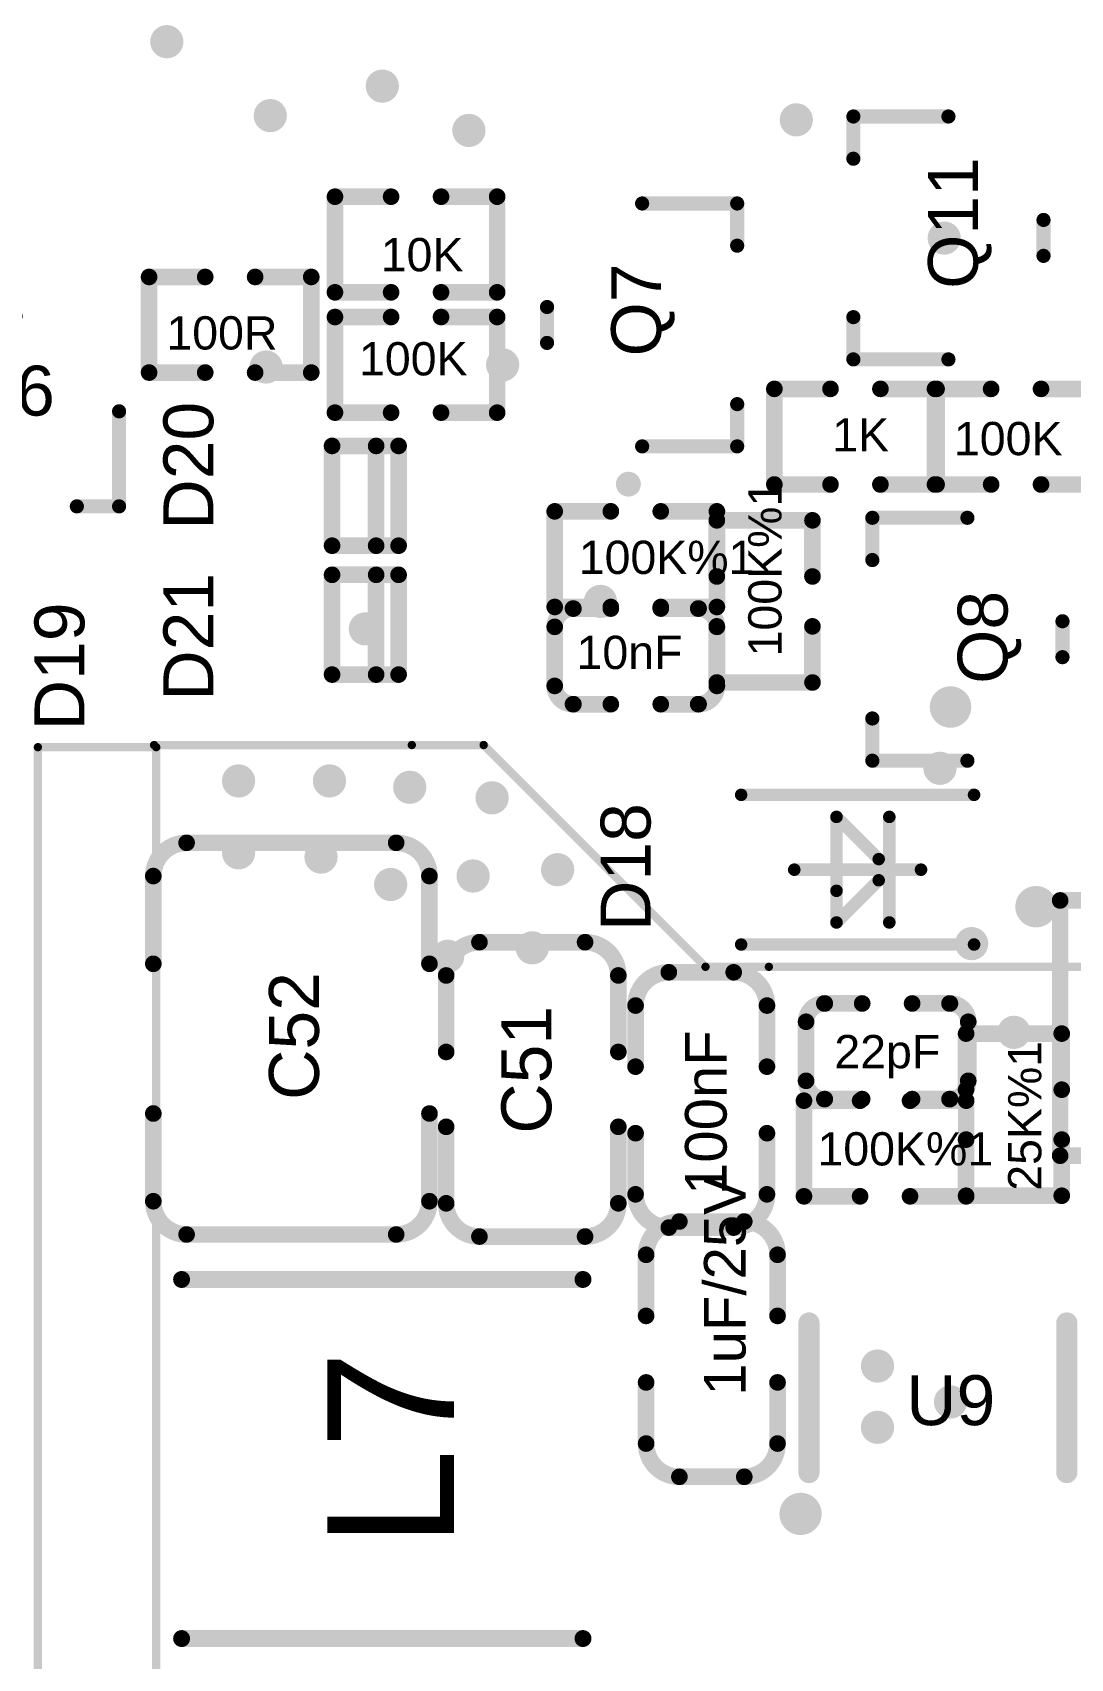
# Model space of a CAD drawing. Header units: millimetres. Extents: x 261 to 299, y 113 to 224.
# Drawn here: x 278.22 to 290.7, y 172.63 to 192.19 of the extents above; entities that cross this region are included whole.
import ezdxf

# ---------------------------------------------------------------- set-up
doc = ezdxf.new("R2010")
doc.units = ezdxf.units.MM
doc.layers.add('TopOverlay', color=2, linetype='Continuous')
doc.layers.add('ViaHoleLayer', color=16, linetype='Continuous')
doc.styles.add('Arial', font='arial.ttf', dxfattribs={"height": 0.2})

# ---------------------------------------------------------------- blocks, each defined once
blk = doc.blocks.new('LC_0603_C_56')
at = {"layer": 'TopOverlay', "const_width": 0.2}
for points in [[(-1.535, 0.39, -0.414213), (-1.135, 0.79)], [(1.135, 0.79, -0.414213), (1.535, 0.39)], [(-1.135, -0.79, -0.414213), (-1.535, -0.39)], [(1.535, -0.39, -0.414213), (1.135, -0.79)]]:
    blk.add_lwpolyline(points, format="xyb", dxfattribs=at)
for points in [[(-1.135, 0.79), (-0.4, 0.79)], [(0.4, 0.79), (1.135, 0.79)], [(-1.535, 0.39), (-1.535, -0.39)], [(1.535, 0.39), (1.535, -0.39)], [(-1.135, -0.79), (-0.4, -0.79)], [(0.4, -0.79), (1.135, -0.79)]]:
    blk.add_lwpolyline(points, dxfattribs=at)
at = {"layer": 'TopOverlay', "const_width": 0.1}
for points in [[(-1.185, 0.79, 1), (-1.085, 0.79, 1)], [(-1.185, 0.79, 1), (-1.085, 0.79, 1)], [(-0.45, 0.79, 1), (-0.35, 0.79, 1)], [(0.35, 0.79, 1), (0.45, 0.79, 1)], [(1.085, 0.79, 1), (1.185, 0.79, 1)], [(1.085, 0.79, 1), (1.185, 0.79, 1)], [(-1.585, 0.39, 1), (-1.485, 0.39, 1)], [(-1.585, 0.39, 1), (-1.485, 0.39, 1)], [(1.485, 0.39, 1), (1.585, 0.39, 1)], [(1.485, 0.39, 1), (1.585, 0.39, 1)], [(-1.585, -0.39, 1), (-1.485, -0.39, 1)], [(-1.585, -0.39, 1), (-1.485, -0.39, 1)], [(1.485, -0.39, 1), (1.585, -0.39, 1)], [(1.485, -0.39, 1), (1.585, -0.39, 1)], [(-1.185, -0.79, 1), (-1.085, -0.79, 1)], [(-1.185, -0.79, 1), (-1.085, -0.79, 1)], [(-0.45, -0.79, 1), (-0.35, -0.79, 1)], [(0.35, -0.79, 1), (0.45, -0.79, 1)], [(1.085, -0.79, 1), (1.185, -0.79, 1)], [(1.085, -0.79, 1), (1.185, -0.79, 1)]]:
    blk.add_lwpolyline(points, format="xyb", close=True, dxfattribs=at)
blk = doc.blocks.new('LC_0402_C_61')
at = {"layer": 'TopOverlay', "const_width": 0.2}
for points in [[(-0.975, 0.355, -0.414214), (-0.755, 0.575)], [(0.755, 0.575, -0.414214), (0.975, 0.355)], [(-0.755, -0.575, -0.414214), (-0.975, -0.355)], [(0.975, -0.355, -0.414214), (0.755, -0.575)]]:
    blk.add_lwpolyline(points, format="xyb", dxfattribs=at)
at = {"layer": 'TopOverlay', "const_width": 0.1}
for points in [[(-0.805, 0.575, 1), (-0.705, 0.575, 1)], [(-0.8, 0.575, 1), (-0.7, 0.575, 1)], [(-0.35, 0.575, 1), (-0.25, 0.575, 1)], [(0.25, 0.575, 1), (0.35, 0.575, 1)], [(0.7, 0.575, 1), (0.8, 0.575, 1)], [(0.705, 0.575, 1), (0.805, 0.575, 1)], [(-1.025, 0.355, 1), (-0.925, 0.355, 1)], [(-1.025, 0.355, 1), (-0.925, 0.355, 1)], [(0.925, 0.355, 1), (1.025, 0.355, 1)], [(0.925, 0.355, 1), (1.025, 0.355, 1)], [(-1.025, -0.355, 1), (-0.925, -0.355, 1)], [(-1.025, -0.355, 1), (-0.925, -0.355, 1)], [(0.925, -0.355, 1), (1.025, -0.355, 1)], [(0.925, -0.355, 1), (1.025, -0.355, 1)], [(-0.805, -0.575, 1), (-0.705, -0.575, 1)], [(-0.8, -0.575, 1), (-0.7, -0.575, 1)], [(-0.35, -0.575, 1), (-0.25, -0.575, 1)], [(0.25, -0.575, 1), (0.35, -0.575, 1)], [(0.7, -0.575, 1), (0.8, -0.575, 1)], [(0.705, -0.575, 1), (0.805, -0.575, 1)]]:
    blk.add_lwpolyline(points, format="xyb", close=True, dxfattribs=at)
at = {"layer": 'TopOverlay', "const_width": 0.2}
for points in [[(-0.75, 0.575), (-0.3, 0.575)], [(0.3, 0.575), (0.75, 0.575)], [(-0.975, -0.355), (-0.975, 0.355)], [(0.975, -0.355), (0.975, 0.355)], [(-0.75, -0.575), (-0.3, -0.575)], [(0.3, -0.575), (0.75, -0.575)]]:
    blk.add_lwpolyline(points, dxfattribs=at)
blk = doc.blocks.new('LC_0603_C_62')
at = {"layer": 'TopOverlay', "const_width": 0.2}
for points in [[(-1.535, 0.39, -0.414213), (-1.135, 0.79)], [(1.135, 0.79, -0.414213), (1.535, 0.39)], [(-1.135, -0.79, -0.414213), (-1.535, -0.39)], [(1.535, -0.39, -0.414213), (1.135, -0.79)]]:
    blk.add_lwpolyline(points, format="xyb", dxfattribs=at)
for points in [[(-1.135, 0.79), (-0.4, 0.79)], [(0.4, 0.79), (1.135, 0.79)], [(-1.535, 0.39), (-1.535, -0.39)], [(1.535, 0.39), (1.535, -0.39)], [(-1.135, -0.79), (-0.4, -0.79)], [(0.4, -0.79), (1.135, -0.79)]]:
    blk.add_lwpolyline(points, dxfattribs=at)
at = {"layer": 'TopOverlay', "const_width": 0.1}
for points in [[(-1.185, 0.79, 1), (-1.085, 0.79, 1)], [(-1.185, 0.79, 1), (-1.085, 0.79, 1)], [(-0.45, 0.79, 1), (-0.35, 0.79, 1)], [(0.35, 0.79, 1), (0.45, 0.79, 1)], [(1.085, 0.79, 1), (1.185, 0.79, 1)], [(1.085, 0.79, 1), (1.185, 0.79, 1)], [(-1.585, 0.39, 1), (-1.485, 0.39, 1)], [(-1.585, 0.39, 1), (-1.485, 0.39, 1)], [(1.485, 0.39, 1), (1.585, 0.39, 1)], [(1.485, 0.39, 1), (1.585, 0.39, 1)], [(-1.585, -0.39, 1), (-1.485, -0.39, 1)], [(-1.585, -0.39, 1), (-1.485, -0.39, 1)], [(1.485, -0.39, 1), (1.585, -0.39, 1)], [(1.485, -0.39, 1), (1.585, -0.39, 1)], [(-1.185, -0.79, 1), (-1.085, -0.79, 1)], [(-1.185, -0.79, 1), (-1.085, -0.79, 1)], [(-0.45, -0.79, 1), (-0.35, -0.79, 1)], [(0.35, -0.79, 1), (0.45, -0.79, 1)], [(1.085, -0.79, 1), (1.185, -0.79, 1)], [(1.085, -0.79, 1), (1.185, -0.79, 1)]]:
    blk.add_lwpolyline(points, format="xyb", close=True, dxfattribs=at)
blk = doc.blocks.new('LC_0805_C_63')
at = {"layer": 'TopOverlay', "const_width": 0.2}
for points in [[(-1.77, 0.635, -0.414214), (-1.37, 1.035)], [(1.37, 1.035, -0.414213), (1.77, 0.635)], [(-1.37, -1.035, -0.414213), (-1.77, -0.635)], [(1.77, -0.635, -0.414214), (1.37, -1.035)]]:
    blk.add_lwpolyline(points, format="xyb", dxfattribs=at)
for points in [[(-1.37, 1.035), (-0.45, 1.035)], [(0.45, 1.035), (1.37, 1.035)], [(-1.77, 0.635), (-1.77, -0.635)], [(1.77, 0.635), (1.77, -0.635)], [(-1.37, -1.035), (-0.45, -1.035)], [(0.45, -1.035), (1.37, -1.035)]]:
    blk.add_lwpolyline(points, dxfattribs=at)
at = {"layer": 'TopOverlay', "const_width": 0.1}
for points in [[(-1.42, 1.035, 1), (-1.32, 1.035, 1)], [(-1.42, 1.035, 1), (-1.32, 1.035, 1)], [(-0.5, 1.035, 1), (-0.4, 1.035, 1)], [(0.4, 1.035, 1), (0.5, 1.035, 1)], [(1.32, 1.035, 1), (1.42, 1.035, 1)], [(1.32, 1.035, 1), (1.42, 1.035, 1)], [(-1.82, 0.635, 1), (-1.72, 0.635, 1)], [(-1.82, 0.635, 1), (-1.72, 0.635, 1)], [(1.72, 0.635, 1), (1.82, 0.635, 1)], [(1.72, 0.635, 1), (1.82, 0.635, 1)], [(-1.82, -0.635, 1), (-1.72, -0.635, 1)], [(-1.82, -0.635, 1), (-1.72, -0.635, 1)], [(1.72, -0.635, 1), (1.82, -0.635, 1)], [(1.72, -0.635, 1), (1.82, -0.635, 1)], [(-1.42, -1.035, 1), (-1.32, -1.035, 1)], [(-1.42, -1.035, 1), (-1.32, -1.035, 1)], [(-0.5, -1.035, 1), (-0.4, -1.035, 1)], [(0.4, -1.035, 1), (0.5, -1.035, 1)], [(1.32, -1.035, 1), (1.42, -1.035, 1)], [(1.32, -1.035, 1), (1.42, -1.035, 1)]]:
    blk.add_lwpolyline(points, format="xyb", close=True, dxfattribs=at)
blk = doc.blocks.new('LC_1210_C_64')
at = {"layer": 'TopOverlay', "const_width": 0.2}
for points in [[(-2.355, 1.26, -0.414214), (-1.955, 1.66)], [(1.955, 1.66, -0.414214), (2.355, 1.26)], [(-1.955, -1.66, -0.414214), (-2.355, -1.26)], [(2.355, -1.26, -0.414214), (1.955, -1.66)]]:
    blk.add_lwpolyline(points, format="xyb", dxfattribs=at)
for points in [[(-1.955, 1.66), (-0.9, 1.66)], [(0.9, 1.66), (1.955, 1.66)], [(-2.355, 1.26), (-2.355, -1.26)], [(2.355, 1.26), (2.355, -1.26)], [(-1.955, -1.66), (-0.9, -1.66)], [(0.9, -1.66), (1.955, -1.66)]]:
    blk.add_lwpolyline(points, dxfattribs=at)
at = {"layer": 'TopOverlay', "const_width": 0.1}
for points in [[(-2.005, 1.66, 1), (-1.905, 1.66, 1)], [(-2.005, 1.66, 1), (-1.905, 1.66, 1)], [(-0.95, 1.66, 1), (-0.85, 1.66, 1)], [(0.85, 1.66, 1), (0.95, 1.66, 1)], [(1.905, 1.66, 1), (2.005, 1.66, 1)], [(1.905, 1.66, 1), (2.005, 1.66, 1)], [(-2.405, 1.26, 1), (-2.305, 1.26, 1)], [(-2.405, 1.26, 1), (-2.305, 1.26, 1)], [(2.305, 1.26, 1), (2.405, 1.26, 1)], [(2.305, 1.26, 1), (2.405, 1.26, 1)], [(-2.405, -1.26, 1), (-2.305, -1.26, 1)], [(-2.405, -1.26, 1), (-2.305, -1.26, 1)], [(2.305, -1.26, 1), (2.405, -1.26, 1)], [(2.305, -1.26, 1), (2.405, -1.26, 1)], [(-2.005, -1.66, 1), (-1.905, -1.66, 1)], [(-2.005, -1.66, 1), (-1.905, -1.66, 1)], [(-0.95, -1.66, 1), (-0.85, -1.66, 1)], [(0.85, -1.66, 1), (0.95, -1.66, 1)], [(1.905, -1.66, 1), (2.005, -1.66, 1)], [(1.905, -1.66, 1), (2.005, -1.66, 1)]]:
    blk.add_lwpolyline(points, format="xyb", close=True, dxfattribs=at)
blk = doc.blocks.new('LC_0402_C_68')
at = {"layer": 'TopOverlay', "const_width": 0.2}
for points in [[(-0.975, 0.355, -0.414214), (-0.755, 0.575)], [(0.755, 0.575, -0.414214), (0.975, 0.355)], [(-0.755, -0.575, -0.414214), (-0.975, -0.355)], [(0.975, -0.355, -0.414214), (0.755, -0.575)]]:
    blk.add_lwpolyline(points, format="xyb", dxfattribs=at)
at = {"layer": 'TopOverlay', "const_width": 0.1}
for points in [[(-0.805, 0.575, 1), (-0.705, 0.575, 1)], [(-0.8, 0.575, 1), (-0.7, 0.575, 1)], [(-0.35, 0.575, 1), (-0.25, 0.575, 1)], [(0.25, 0.575, 1), (0.35, 0.575, 1)], [(0.7, 0.575, 1), (0.8, 0.575, 1)], [(0.705, 0.575, 1), (0.805, 0.575, 1)], [(-1.025, 0.355, 1), (-0.925, 0.355, 1)], [(-1.025, 0.355, 1), (-0.925, 0.355, 1)], [(0.925, 0.355, 1), (1.025, 0.355, 1)], [(0.925, 0.355, 1), (1.025, 0.355, 1)], [(-1.025, -0.355, 1), (-0.925, -0.355, 1)], [(-1.025, -0.355, 1), (-0.925, -0.355, 1)], [(0.925, -0.355, 1), (1.025, -0.355, 1)], [(0.925, -0.355, 1), (1.025, -0.355, 1)], [(-0.805, -0.575, 1), (-0.705, -0.575, 1)], [(-0.8, -0.575, 1), (-0.7, -0.575, 1)], [(-0.35, -0.575, 1), (-0.25, -0.575, 1)], [(0.25, -0.575, 1), (0.35, -0.575, 1)], [(0.7, -0.575, 1), (0.8, -0.575, 1)], [(0.705, -0.575, 1), (0.805, -0.575, 1)]]:
    blk.add_lwpolyline(points, format="xyb", close=True, dxfattribs=at)
at = {"layer": 'TopOverlay', "const_width": 0.2}
for points in [[(-0.3, 0.575), (-0.75, 0.575)], [(0.75, 0.575), (0.3, 0.575)], [(-0.975, 0.355), (-0.975, -0.355)], [(0.975, 0.355), (0.975, -0.355)], [(-0.3, -0.575), (-0.75, -0.575)], [(0.75, -0.575), (0.3, -0.575)]]:
    blk.add_lwpolyline(points, dxfattribs=at)
blk = doc.blocks.new('SDO123_89')
at = {"layer": 'TopOverlay', "const_width": 0.15}
for points in [[(-1.4, 0.9), (1.4, 0.9)], [(-0.254, 0.635), (0.254, 0.127)], [(-0.254, -0.254), (-0.254, 0.635)], [(0.381, -0.635), (0.381, 0.635)], [(-0.762, 0), (0.762, 0)], [(-0.254, -0.635), (0.254, -0.127)], [(-0.254, -0.635), (-0.254, -0.254)], [(-1.4, -0.9), (1.4, -0.9)]]:
    blk.add_lwpolyline(points, dxfattribs=at)
at = {"layer": 'TopOverlay', "const_width": 0.075}
for points in [[(-1.438, 0.9, 1), (-1.363, 0.9, 1)], [(1.362, 0.9, 1), (1.438, 0.9, 1)], [(-0.292, 0.635, 1), (-0.216, 0.635, 1)], [(-0.292, 0.635, 1), (-0.216, 0.635, 1)], [(0.343, 0.635, 1), (0.419, 0.635, 1)], [(0.216, 0.127, 1), (0.291, 0.127, 1)], [(-0.8, 0, 1), (-0.724, 0, 1)], [(0.724, 0, 1), (0.8, 0, 1)], [(-0.292, -0.254, 1), (-0.216, -0.254, 1)], [(-0.292, -0.254, 1), (-0.216, -0.254, 1)], [(0.216, -0.127, 1), (0.291, -0.127, 1)], [(-0.292, -0.635, 1), (-0.216, -0.635, 1)], [(-0.292, -0.635, 1), (-0.216, -0.635, 1)], [(0.343, -0.635, 1), (0.419, -0.635, 1)], [(-1.438, -0.9, 1), (-1.363, -0.9, 1)], [(1.362, -0.9, 1), (1.438, -0.9, 1)]]:
    blk.add_lwpolyline(points, format="xyb", close=True, dxfattribs=at)
blk = doc.blocks.new('LC_SOD_323_91')
at = {"layer": 'TopOverlay', "const_width": 0.2}
for points in [[(0.4, 0.6), (-0.4, 0.6)], [(-0.4, -0.6), (-0.4, 0.6)], [(-0.13, 0.6), (-0.13, -0.6)], [(0.4, -0.6), (0.4, 0.6)], [(0.4, -0.6), (-0.4, -0.6)]]:
    blk.add_lwpolyline(points, dxfattribs=at)
at = {"layer": 'TopOverlay', "const_width": 0.1}
for points in [[(-0.45, 0.6, 1), (-0.35, 0.6, 1)], [(-0.45, 0.6, 1), (-0.35, 0.6, 1)], [(-0.18, 0.6, 1), (-0.08, 0.6, 1)], [(0.35, 0.6, 1), (0.45, 0.6, 1)], [(0.35, 0.6, 1), (0.45, 0.6, 1)], [(-0.45, -0.6, 1), (-0.35, -0.6, 1)], [(-0.45, -0.6, 1), (-0.35, -0.6, 1)], [(-0.18, -0.6, 1), (-0.08, -0.6, 1)], [(0.35, -0.6, 1), (0.45, -0.6, 1)], [(0.35, -0.6, 1), (0.45, -0.6, 1)]]:
    blk.add_lwpolyline(points, format="xyb", close=True, dxfattribs=at)
blk = doc.blocks.new('LC_SOD_323_92')
at = {"layer": 'TopOverlay', "const_width": 0.2}
for points in [[(0.4, 0.6), (-0.4, 0.6)], [(-0.4, -0.6), (-0.4, 0.6)], [(-0.13, 0.6), (-0.13, -0.6)], [(0.4, -0.6), (0.4, 0.6)], [(0.4, -0.6), (-0.4, -0.6)]]:
    blk.add_lwpolyline(points, dxfattribs=at)
at = {"layer": 'TopOverlay', "const_width": 0.1}
for points in [[(-0.45, 0.6, 1), (-0.35, 0.6, 1)], [(-0.45, 0.6, 1), (-0.35, 0.6, 1)], [(-0.18, 0.6, 1), (-0.08, 0.6, 1)], [(0.35, 0.6, 1), (0.45, 0.6, 1)], [(0.35, 0.6, 1), (0.45, 0.6, 1)], [(-0.45, -0.6, 1), (-0.35, -0.6, 1)], [(-0.45, -0.6, 1), (-0.35, -0.6, 1)], [(-0.18, -0.6, 1), (-0.08, -0.6, 1)], [(0.35, -0.6, 1), (0.45, -0.6, 1)], [(0.35, -0.6, 1), (0.45, -0.6, 1)]]:
    blk.add_lwpolyline(points, format="xyb", close=True, dxfattribs=at)
blk = doc.blocks.new('LC_0402_R_113')
at = {"layer": 'TopOverlay', "const_width": 0.2}
for points in [[(-0.975, -0.575), (-0.975, 0.575)], [(-0.975, 0.575), (-0.3, 0.575)], [(0.3, 0.575), (0.975, 0.575)], [(0.975, -0.575), (0.975, 0.575)], [(-0.975, -0.575), (-0.3, -0.575)], [(0.3, -0.575), (0.975, -0.575)]]:
    blk.add_lwpolyline(points, dxfattribs=at)
at = {"layer": 'TopOverlay', "const_width": 0.1}
for points in [[(-1.025, 0.575, 1), (-0.925, 0.575, 1)], [(-1.025, 0.575, 1), (-0.925, 0.575, 1)], [(-0.35, 0.575, 1), (-0.25, 0.575, 1)], [(0.25, 0.575, 1), (0.35, 0.575, 1)], [(0.925, 0.575, 1), (1.025, 0.575, 1)], [(0.925, 0.575, 1), (1.025, 0.575, 1)], [(-1.025, -0.575, 1), (-0.925, -0.575, 1)], [(-1.025, -0.575, 1), (-0.925, -0.575, 1)], [(-0.35, -0.575, 1), (-0.25, -0.575, 1)], [(0.25, -0.575, 1), (0.35, -0.575, 1)], [(0.925, -0.575, 1), (1.025, -0.575, 1)], [(0.925, -0.575, 1), (1.025, -0.575, 1)]]:
    blk.add_lwpolyline(points, format="xyb", close=True, dxfattribs=at)
blk = doc.blocks.new('SOT_23___GDS_121')
at = {"layer": 'TopOverlay', "const_width": 0.17}
for points in [[(-0.95, 1.143), (-1.458, 1.143)], [(-1.458, 1.143), (-1.458, 0)], [(1.463, 1.143), (0.955, 1.143)], [(1.463, 1.143), (1.463, 0)], [(0.218, -1.143), (-0.213, -1.143)]]:
    blk.add_lwpolyline(points, dxfattribs=at)
at = {"layer": 'TopOverlay', "const_width": 0.085}
for points in [[(-1.501, 1.143, 1), (-1.416, 1.143, 1)], [(-1.501, 1.143, 1), (-1.416, 1.143, 1)], [(-0.993, 1.143, 1), (-0.908, 1.143, 1)], [(0.912, 1.143, 1), (0.997, 1.143, 1)], [(1.42, 1.143, 1), (1.505, 1.143, 1)], [(1.42, 1.143, 1), (1.505, 1.143, 1)], [(-1.501, 0, 1), (-1.416, 0, 1)], [(1.42, 0, 1), (1.505, 0, 1)], [(-0.256, -1.143, 1), (-0.171, -1.143, 1)], [(0.176, -1.143, 1), (0.261, -1.143, 1)]]:
    blk.add_lwpolyline(points, format="xyb", close=True, dxfattribs=at)
blk = doc.blocks.new('SOT_23___BCE_122')
at = {"layer": 'TopOverlay', "const_width": 0.17}
for points in [[(-0.95, 1.143), (-1.458, 1.143)], [(-1.458, 0), (-1.458, 1.143)], [(1.463, 1.143), (0.955, 1.143)], [(1.463, 0), (1.463, 1.143)], [(0.218, -1.143), (-0.213, -1.143)]]:
    blk.add_lwpolyline(points, dxfattribs=at)
at = {"layer": 'TopOverlay', "const_width": 0.085}
for points in [[(-1.501, 1.143, 1), (-1.416, 1.143, 1)], [(-1.501, 1.143, 1), (-1.416, 1.143, 1)], [(-0.993, 1.143, 1), (-0.908, 1.143, 1)], [(0.912, 1.143, 1), (0.997, 1.143, 1)], [(1.42, 1.143, 1), (1.505, 1.143, 1)], [(1.42, 1.143, 1), (1.505, 1.143, 1)], [(-1.501, 0, 1), (-1.416, 0, 1)], [(1.42, 0, 1), (1.505, 0, 1)], [(-0.256, -1.143, 1), (-0.171, -1.143, 1)], [(0.176, -1.143, 1), (0.261, -1.143, 1)]]:
    blk.add_lwpolyline(points, format="xyb", close=True, dxfattribs=at)
blk = doc.blocks.new('SOT_23___GDS_123')
at = {"layer": 'TopOverlay', "const_width": 0.17}
for points in [[(-1.458, 1.143), (-0.95, 1.143)], [(-1.458, 1.143), (-1.458, 0)], [(0.955, 1.143), (1.463, 1.143)], [(1.463, 1.143), (1.463, 0)], [(-0.213, -1.143), (0.218, -1.143)]]:
    blk.add_lwpolyline(points, dxfattribs=at)
at = {"layer": 'TopOverlay', "const_width": 0.085}
for points in [[(-1.501, 1.143, 1), (-1.416, 1.143, 1)], [(-1.501, 1.143, 1), (-1.416, 1.143, 1)], [(-0.993, 1.143, 1), (-0.908, 1.143, 1)], [(0.912, 1.143, 1), (0.997, 1.143, 1)], [(1.42, 1.143, 1), (1.505, 1.143, 1)], [(1.42, 1.143, 1), (1.505, 1.143, 1)], [(-1.501, 0, 1), (-1.416, 0, 1)], [(1.42, 0, 1), (1.505, 0, 1)], [(-0.256, -1.143, 1), (-0.171, -1.143, 1)], [(0.176, -1.143, 1), (0.261, -1.143, 1)]]:
    blk.add_lwpolyline(points, format="xyb", close=True, dxfattribs=at)
blk = doc.blocks.new('SOT_23___GDS_126')
at = {"layer": 'TopOverlay', "const_width": 0.17}
for points in [[(-1.458, 1.143), (-0.95, 1.143)], [(-1.458, 1.143), (-1.458, 0)], [(0.955, 1.143), (1.463, 1.143)], [(1.463, 1.143), (1.463, 0)], [(-0.213, -1.143), (0.218, -1.143)]]:
    blk.add_lwpolyline(points, dxfattribs=at)
at = {"layer": 'TopOverlay', "const_width": 0.085}
for points in [[(-1.501, 1.143, 1), (-1.416, 1.143, 1)], [(-1.501, 1.143, 1), (-1.416, 1.143, 1)], [(-0.993, 1.143, 1), (-0.908, 1.143, 1)], [(0.912, 1.143, 1), (0.997, 1.143, 1)], [(1.42, 1.143, 1), (1.505, 1.143, 1)], [(1.42, 1.143, 1), (1.505, 1.143, 1)], [(-1.501, 0, 1), (-1.416, 0, 1)], [(1.42, 0, 1), (1.505, 0, 1)], [(-0.256, -1.143, 1), (-0.171, -1.143, 1)], [(0.176, -1.143, 1), (0.261, -1.143, 1)]]:
    blk.add_lwpolyline(points, format="xyb", close=True, dxfattribs=at)
blk = doc.blocks.new('LC_0402_R_132')
at = {"layer": 'TopOverlay', "const_width": 0.2}
for points in [[(-0.975, 0.575), (-0.975, -0.575)], [(-0.975, 0.575), (-0.3, 0.575)], [(0.3, 0.575), (0.975, 0.575)], [(0.975, 0.575), (0.975, -0.575)], [(-0.975, -0.575), (-0.3, -0.575)], [(0.3, -0.575), (0.975, -0.575)]]:
    blk.add_lwpolyline(points, dxfattribs=at)
at = {"layer": 'TopOverlay', "const_width": 0.1}
for points in [[(-1.025, 0.575, 1), (-0.925, 0.575, 1)], [(-1.025, 0.575, 1), (-0.925, 0.575, 1)], [(-0.35, 0.575, 1), (-0.25, 0.575, 1)], [(0.25, 0.575, 1), (0.35, 0.575, 1)], [(0.925, 0.575, 1), (1.025, 0.575, 1)], [(0.925, 0.575, 1), (1.025, 0.575, 1)], [(-1.025, -0.575, 1), (-0.925, -0.575, 1)], [(-1.025, -0.575, 1), (-0.925, -0.575, 1)], [(-0.35, -0.575, 1), (-0.25, -0.575, 1)], [(0.25, -0.575, 1), (0.35, -0.575, 1)], [(0.925, -0.575, 1), (1.025, -0.575, 1)], [(0.925, -0.575, 1), (1.025, -0.575, 1)]]:
    blk.add_lwpolyline(points, format="xyb", close=True, dxfattribs=at)
blk = doc.blocks.new('LC_0402_R_133')
at = {"layer": 'TopOverlay', "const_width": 0.2}
for points in [[(-0.975, 0.575), (-0.975, -0.575)], [(-0.975, 0.575), (-0.3, 0.575)], [(0.3, 0.575), (0.975, 0.575)], [(0.975, 0.575), (0.975, -0.575)], [(-0.975, -0.575), (-0.3, -0.575)], [(0.3, -0.575), (0.975, -0.575)]]:
    blk.add_lwpolyline(points, dxfattribs=at)
at = {"layer": 'TopOverlay', "const_width": 0.1}
for points in [[(-1.025, 0.575, 1), (-0.925, 0.575, 1)], [(-1.025, 0.575, 1), (-0.925, 0.575, 1)], [(-0.35, 0.575, 1), (-0.25, 0.575, 1)], [(0.25, 0.575, 1), (0.35, 0.575, 1)], [(0.925, 0.575, 1), (1.025, 0.575, 1)], [(0.925, 0.575, 1), (1.025, 0.575, 1)], [(-1.025, -0.575, 1), (-0.925, -0.575, 1)], [(-1.025, -0.575, 1), (-0.925, -0.575, 1)], [(-0.35, -0.575, 1), (-0.25, -0.575, 1)], [(0.25, -0.575, 1), (0.35, -0.575, 1)], [(0.925, -0.575, 1), (1.025, -0.575, 1)], [(0.925, -0.575, 1), (1.025, -0.575, 1)]]:
    blk.add_lwpolyline(points, format="xyb", close=True, dxfattribs=at)
blk = doc.blocks.new('LC_0402_R_134')
at = {"layer": 'TopOverlay', "const_width": 0.2}
for points in [[(-0.975, 0.575), (-0.975, -0.575)], [(-0.3, 0.575), (-0.975, 0.575)], [(0.975, 0.575), (0.3, 0.575)], [(0.975, 0.575), (0.975, -0.575)], [(-0.3, -0.575), (-0.975, -0.575)], [(0.975, -0.575), (0.3, -0.575)]]:
    blk.add_lwpolyline(points, dxfattribs=at)
at = {"layer": 'TopOverlay', "const_width": 0.1}
for points in [[(-1.025, 0.575, 1), (-0.925, 0.575, 1)], [(-1.025, 0.575, 1), (-0.925, 0.575, 1)], [(-0.35, 0.575, 1), (-0.25, 0.575, 1)], [(0.25, 0.575, 1), (0.35, 0.575, 1)], [(0.925, 0.575, 1), (1.025, 0.575, 1)], [(0.925, 0.575, 1), (1.025, 0.575, 1)], [(-1.025, -0.575, 1), (-0.925, -0.575, 1)], [(-1.025, -0.575, 1), (-0.925, -0.575, 1)], [(-0.35, -0.575, 1), (-0.25, -0.575, 1)], [(0.25, -0.575, 1), (0.35, -0.575, 1)], [(0.925, -0.575, 1), (1.025, -0.575, 1)], [(0.925, -0.575, 1), (1.025, -0.575, 1)]]:
    blk.add_lwpolyline(points, format="xyb", close=True, dxfattribs=at)
blk = doc.blocks.new('LC_0402_R_135')
at = {"layer": 'TopOverlay', "const_width": 0.2}
for points in [[(-0.975, -0.575), (-0.975, 0.575)], [(-0.975, 0.575), (-0.3, 0.575)], [(0.3, 0.575), (0.975, 0.575)], [(0.975, -0.575), (0.975, 0.575)], [(-0.975, -0.575), (-0.3, -0.575)], [(0.3, -0.575), (0.975, -0.575)]]:
    blk.add_lwpolyline(points, dxfattribs=at)
at = {"layer": 'TopOverlay', "const_width": 0.1}
for points in [[(-1.025, 0.575, 1), (-0.925, 0.575, 1)], [(-1.025, 0.575, 1), (-0.925, 0.575, 1)], [(-0.35, 0.575, 1), (-0.25, 0.575, 1)], [(0.25, 0.575, 1), (0.35, 0.575, 1)], [(0.925, 0.575, 1), (1.025, 0.575, 1)], [(0.925, 0.575, 1), (1.025, 0.575, 1)], [(-1.025, -0.575, 1), (-0.925, -0.575, 1)], [(-1.025, -0.575, 1), (-0.925, -0.575, 1)], [(-0.35, -0.575, 1), (-0.25, -0.575, 1)], [(0.25, -0.575, 1), (0.35, -0.575, 1)], [(0.925, -0.575, 1), (1.025, -0.575, 1)], [(0.925, -0.575, 1), (1.025, -0.575, 1)]]:
    blk.add_lwpolyline(points, format="xyb", close=True, dxfattribs=at)
blk = doc.blocks.new('LC_0402_R_136')
at = {"layer": 'TopOverlay', "const_width": 0.2}
for points in [[(-0.975, -0.575), (-0.975, 0.575)], [(-0.975, 0.575), (-0.3, 0.575)], [(0.3, 0.575), (0.975, 0.575)], [(0.975, -0.575), (0.975, 0.575)], [(-0.975, -0.575), (-0.3, -0.575)], [(0.3, -0.575), (0.975, -0.575)]]:
    blk.add_lwpolyline(points, dxfattribs=at)
at = {"layer": 'TopOverlay', "const_width": 0.1}
for points in [[(-1.025, 0.575, 1), (-0.925, 0.575, 1)], [(-1.025, 0.575, 1), (-0.925, 0.575, 1)], [(-0.35, 0.575, 1), (-0.25, 0.575, 1)], [(0.25, 0.575, 1), (0.35, 0.575, 1)], [(0.925, 0.575, 1), (1.025, 0.575, 1)], [(0.925, 0.575, 1), (1.025, 0.575, 1)], [(-1.025, -0.575, 1), (-0.925, -0.575, 1)], [(-1.025, -0.575, 1), (-0.925, -0.575, 1)], [(-0.35, -0.575, 1), (-0.25, -0.575, 1)], [(0.25, -0.575, 1), (0.35, -0.575, 1)], [(0.925, -0.575, 1), (1.025, -0.575, 1)], [(0.925, -0.575, 1), (1.025, -0.575, 1)]]:
    blk.add_lwpolyline(points, format="xyb", close=True, dxfattribs=at)
blk = doc.blocks.new('LC_0402_R_137')
at = {"layer": 'TopOverlay', "const_width": 0.2}
for points in [[(-0.975, -0.575), (-0.975, 0.575)], [(-0.975, 0.575), (-0.3, 0.575)], [(0.3, 0.575), (0.975, 0.575)], [(0.975, -0.575), (0.975, 0.575)], [(-0.975, -0.575), (-0.3, -0.575)], [(0.3, -0.575), (0.975, -0.575)]]:
    blk.add_lwpolyline(points, dxfattribs=at)
at = {"layer": 'TopOverlay', "const_width": 0.1}
for points in [[(-1.025, 0.575, 1), (-0.925, 0.575, 1)], [(-1.025, 0.575, 1), (-0.925, 0.575, 1)], [(-0.35, 0.575, 1), (-0.25, 0.575, 1)], [(0.25, 0.575, 1), (0.35, 0.575, 1)], [(0.925, 0.575, 1), (1.025, 0.575, 1)], [(0.925, 0.575, 1), (1.025, 0.575, 1)], [(-1.025, -0.575, 1), (-0.925, -0.575, 1)], [(-1.025, -0.575, 1), (-0.925, -0.575, 1)], [(-0.35, -0.575, 1), (-0.25, -0.575, 1)], [(0.25, -0.575, 1), (0.35, -0.575, 1)], [(0.925, -0.575, 1), (1.025, -0.575, 1)], [(0.925, -0.575, 1), (1.025, -0.575, 1)]]:
    blk.add_lwpolyline(points, format="xyb", close=True, dxfattribs=at)
blk = doc.blocks.new('LC_0402_R_138')
at = {"layer": 'TopOverlay', "const_width": 0.2}
for points in [[(-0.975, -0.575), (-0.975, 0.575)], [(-0.975, 0.575), (-0.3, 0.575)], [(0.3, 0.575), (0.975, 0.575)], [(0.975, -0.575), (0.975, 0.575)], [(-0.975, -0.575), (-0.3, -0.575)], [(0.3, -0.575), (0.975, -0.575)]]:
    blk.add_lwpolyline(points, dxfattribs=at)
at = {"layer": 'TopOverlay', "const_width": 0.1}
for points in [[(-1.025, 0.575, 1), (-0.925, 0.575, 1)], [(-1.025, 0.575, 1), (-0.925, 0.575, 1)], [(-0.35, 0.575, 1), (-0.25, 0.575, 1)], [(0.25, 0.575, 1), (0.35, 0.575, 1)], [(0.925, 0.575, 1), (1.025, 0.575, 1)], [(0.925, 0.575, 1), (1.025, 0.575, 1)], [(-1.025, -0.575, 1), (-0.925, -0.575, 1)], [(-1.025, -0.575, 1), (-0.925, -0.575, 1)], [(-0.35, -0.575, 1), (-0.25, -0.575, 1)], [(0.25, -0.575, 1), (0.35, -0.575, 1)], [(0.925, -0.575, 1), (1.025, -0.575, 1)], [(0.925, -0.575, 1), (1.025, -0.575, 1)]]:
    blk.add_lwpolyline(points, format="xyb", close=True, dxfattribs=at)
blk = doc.blocks.new('SOT_23_6_L2_9_W1_6_P0_95_LS2_8_BR_189')
at = {"layer": 'TopOverlay', "const_width": 0.254}
for points in [[(0.9, 1.55), (-0.9, 1.55)], [(0.9, -1.55), (-0.9, -1.55)]]:
    blk.add_lwpolyline(points, dxfattribs=at)
at = {"layer": 'TopOverlay'}
for points, const_width in [([(-0.963, 1.55, 1), (-0.836, 1.55, 1)], 0.127), ([(0.837, 1.55, 1), (0.964, 1.55, 1)], 0.127), ([(-0.963, -1.55, 1), (-0.836, -1.55, 1)], 0.127), ([(0.837, -1.55, 1), (0.964, -1.55, 1)], 0.127), ([(1.524, -1.651, 1), (1.27, -1.651, 1)], 0.254), ([(1.206, -1.651, 1), (1.333, -1.651, 1)], 0.127), ([(1.46, -1.651, 1), (1.587, -1.651, 1)], 0.127)]:
    blk.add_lwpolyline(points, format="xyb", close=True, dxfattribs=dict(at, const_width=const_width))
blk = doc.blocks.new('IND_SMD_L3_0_W3_0_SWPA3010S_196')
at = {"layer": 'TopOverlay', "const_width": 0.2032}
for points in [[(-2.54, 2.159), (2.286, 2.159)], [(-2.54, -2.159), (2.286, -2.159)]]:
    blk.add_lwpolyline(points, dxfattribs=at)
at = {"layer": 'TopOverlay', "const_width": 0.1016}
for points in [[(-2.5908, 2.159, 1), (-2.4892, 2.159, 1)], [(2.2352, 2.159, 1), (2.3368, 2.159, 1)], [(-2.5908, -2.159, 1), (-2.4892, -2.159, 1)], [(2.2352, -2.159, 1), (2.3368, -2.159, 1)]]:
    blk.add_lwpolyline(points, format="xyb", close=True, dxfattribs=at)
blk = doc.blocks.new('LC_0402_R_211')
at = {"layer": 'TopOverlay', "const_width": 0.2}
for points in [[(-0.975, -0.575), (-0.975, 0.575)], [(-0.975, 0.575), (-0.3, 0.575)], [(0.3, 0.575), (0.975, 0.575)], [(0.975, -0.575), (0.975, 0.575)], [(-0.975, -0.575), (-0.3, -0.575)], [(0.3, -0.575), (0.975, -0.575)]]:
    blk.add_lwpolyline(points, dxfattribs=at)
at = {"layer": 'TopOverlay', "const_width": 0.1}
for points in [[(-1.025, 0.575, 1), (-0.925, 0.575, 1)], [(-1.025, 0.575, 1), (-0.925, 0.575, 1)], [(-0.35, 0.575, 1), (-0.25, 0.575, 1)], [(0.25, 0.575, 1), (0.35, 0.575, 1)], [(0.925, 0.575, 1), (1.025, 0.575, 1)], [(0.925, 0.575, 1), (1.025, 0.575, 1)], [(-1.025, -0.575, 1), (-0.925, -0.575, 1)], [(-1.025, -0.575, 1), (-0.925, -0.575, 1)], [(-0.35, -0.575, 1), (-0.25, -0.575, 1)], [(0.25, -0.575, 1), (0.35, -0.575, 1)], [(0.925, -0.575, 1), (1.025, -0.575, 1)], [(0.925, -0.575, 1), (1.025, -0.575, 1)]]:
    blk.add_lwpolyline(points, format="xyb", close=True, dxfattribs=at)
blk = doc.blocks.new('LC_0603_L_217')
at = {"layer": 'TopOverlay', "const_width": 0.2}
for points in [[(-1.535, 0.79), (-1.535, -0.79)], [(-1.535, 0.79), (1.535, 0.79)], [(1.535, 0.79), (1.535, -0.79)], [(-1.535, -0.79), (1.535, -0.79)]]:
    blk.add_lwpolyline(points, dxfattribs=at)
at = {"layer": 'TopOverlay', "const_width": 0.1}
for points in [[(-1.585, 0.79, 1), (-1.485, 0.79, 1)], [(-1.585, 0.79, 1), (-1.485, 0.79, 1)], [(1.485, 0.79, 1), (1.585, 0.79, 1)], [(1.485, 0.79, 1), (1.585, 0.79, 1)], [(-1.585, -0.79, 1), (-1.485, -0.79, 1)], [(-1.585, -0.79, 1), (-1.485, -0.79, 1)], [(1.485, -0.79, 1), (1.585, -0.79, 1)], [(1.485, -0.79, 1), (1.585, -0.79, 1)]]:
    blk.add_lwpolyline(points, format="xyb", close=True, dxfattribs=at)

msp = doc.modelspace()

# ---------------------------------------------------------------- hatches: boundary and pattern name
at = {"layer": 'ViaHoleLayer'}
h = msp.add_hatch(color=16, dxfattribs=at)
edge = h.paths.add_edge_path()
edge.add_arc((279.832, 192.075), 0.2, 0, 360)
h = msp.add_hatch(color=16, dxfattribs=at)
edge = h.paths.add_edge_path()
edge.add_arc((282.423, 191.541), 0.2, 0, 360)
h = msp.add_hatch(color=16, dxfattribs=at)
edge = h.paths.add_edge_path()
edge.add_arc((281.076, 191.186), 0.2, 0, 360)
h = msp.add_hatch(color=16, dxfattribs=at)
edge = h.paths.add_edge_path()
edge.add_arc((287.401, 191.135), 0.2, 0, 360)
h = msp.add_hatch(color=16, dxfattribs=at)
edge = h.paths.add_edge_path()
edge.add_arc((283.464, 191.008), 0.2, 0, 360)
h = msp.add_hatch(color=16, dxfattribs=at)
edge = h.paths.add_edge_path()
edge.add_arc((289.179, 189.713), 0.2, 0, 360)
h = msp.add_hatch(color=16, dxfattribs=at)
edge = h.paths.add_edge_path()
edge.add_arc((281.026, 188.163), 0.2, 0, 360)
h = msp.add_hatch(color=16, dxfattribs=at)
edge = h.paths.add_edge_path()
edge.add_arc((283.87, 188.189), 0.2, 0, 360)
h = msp.add_hatch(color=16, dxfattribs=at)
edge = h.paths.add_edge_path()
edge.add_arc((285.382, 186.754), 0.15, 0, 360)
h = msp.add_hatch(color=16, dxfattribs=at)
edge = h.paths.add_edge_path()
edge.add_arc((285.046, 185.344), 0.2, 0, 360)
h = msp.add_hatch(color=16, dxfattribs=at)
edge = h.paths.add_edge_path()
edge.add_arc((282.219, 185.014), 0.2, 0, 360)
h = msp.add_hatch(color=16, dxfattribs=at)
edge = h.paths.add_edge_path()
edge.add_arc((289.255, 184.074), 0.25, 0, 360)
h = msp.add_hatch(color=16, dxfattribs=at)
edge = h.paths.add_edge_path()
edge.add_arc((289.128, 183.337), 0.2, 0, 360)
h = msp.add_hatch(color=16, dxfattribs=at)
edge = h.paths.add_edge_path()
edge.add_arc((280.695, 183.185), 0.2, 0, 360)
h = msp.add_hatch(color=16, dxfattribs=at)
edge = h.paths.add_edge_path()
edge.add_arc((281.788, 183.185), 0.2, 0, 360)
h = msp.add_hatch(color=16, dxfattribs=at)
edge = h.paths.add_edge_path()
edge.add_arc((282.753, 183.109), 0.2, 0, 360)
h = msp.add_hatch(color=16, dxfattribs=at)
edge = h.paths.add_edge_path()
edge.add_arc((283.743, 182.982), 0.2, 0, 360)
h = msp.add_hatch(color=16, dxfattribs=at)
edge = h.paths.add_edge_path()
edge.add_arc((280.695, 182.321), 0.2, 0, 360)
h = msp.add_hatch(color=16, dxfattribs=at)
edge = h.paths.add_edge_path()
edge.add_arc((281.686, 182.27), 0.2, 0, 360)
h = msp.add_hatch(color=16, dxfattribs=at)
edge = h.paths.add_edge_path()
edge.add_arc((283.515, 182.042), 0.2, 0, 360)
h = msp.add_hatch(color=16, dxfattribs=at)
edge = h.paths.add_edge_path()
edge.add_arc((284.531, 182.118), 0.2, 0, 360)
h = msp.add_hatch(color=16, dxfattribs=at)
edge = h.paths.add_edge_path()
edge.add_arc((282.524, 181.94), 0.2, 0, 360)
h = msp.add_hatch(color=16, dxfattribs=at)
edge = h.paths.add_edge_path()
edge.add_arc((290.283, 181.673), 0.25, 0, 360)
h = msp.add_hatch(color=16, dxfattribs=at)
edge = h.paths.add_edge_path()
edge.add_arc((283.21, 181.077), 0.2, 0, 360)
h = msp.add_hatch(color=16, dxfattribs=at)
edge = h.paths.add_edge_path()
edge.add_arc((284.226, 181.178), 0.2, 0, 360)
h = msp.add_hatch(color=16, dxfattribs=at)
edge = h.paths.add_edge_path()
edge.add_arc((289.509, 181.229), 0.2, 0, 360)
h = msp.add_hatch(color=16, dxfattribs=at)
edge = h.paths.add_edge_path()
edge.add_arc((290.017, 180.162), 0.2, 0, 360)
h = msp.add_hatch(color=16, dxfattribs=at)
edge = h.paths.add_edge_path()
edge.add_arc((288.377, 176.149), 0.2, 0, 360)
h = msp.add_hatch(color=16, dxfattribs=at)
edge = h.paths.add_edge_path()
edge.add_arc((289.255, 175.717), 0.2, 0, 360)
h = msp.add_hatch(color=16, dxfattribs=at)
edge = h.paths.add_edge_path()
edge.add_arc((288.377, 175.412), 0.2, 0, 360)

# ---------------------------------------------------------------- linework, layer by layer
at = {"layer": 'TopOverlay', "const_width": 0.1}
for points in [[(278.282, 183.591), (279.705, 183.591)], [(278.282, 170.967), (278.282, 183.591)], [(279.679, 183.617), (282.778, 183.617)], [(279.705, 172.314), (279.705, 183.591)], [(282.778, 183.617), (283.642, 183.617)], [(283.642, 183.617), (286.309, 180.95)], [(286.309, 180.95), (287.071, 180.95)], [(287.071, 180.95), (291.998, 180.95)]]:
    msp.add_lwpolyline(points, dxfattribs=at)
at = {"layer": 'TopOverlay', "const_width": 0.05}
for points in [[(278.257, 183.591, 1), (278.307, 183.591, 1)], [(278.257, 183.591, 1), (278.307, 183.591, 1)], [(279.654, 183.617, 1), (279.704, 183.617, 1)], [(279.68, 183.591, 1), (279.73, 183.591, 1)], [(279.68, 183.591, 1), (279.73, 183.591, 1)], [(282.753, 183.617, 1), (282.803, 183.617, 1)], [(282.753, 183.617, 1), (282.803, 183.617, 1)], [(283.617, 183.617, 1), (283.667, 183.617, 1)], [(283.617, 183.617, 1), (283.667, 183.617, 1)], [(286.284, 180.95, 1), (286.334, 180.95, 1)], [(286.284, 180.95, 1), (286.334, 180.95, 1)], [(287.046, 180.95, 1), (287.096, 180.95, 1)], [(287.046, 180.95, 1), (287.096, 180.95, 1)]]:
    msp.add_lwpolyline(points, format="xyb", close=True, dxfattribs=at)

# ---------------------------------------------------------------- block references
for name, p, rotation in [('SOT_23___GDS_126', (289.23, 189.713), 90), ('SOT_23___BCE_122', (285.547, 188.671), 270), ('SOT_23___GDS_121', (277.8, 187.63), 180), ('LC_SOD_323_91', (282.219, 186.614), 180), ('LC_0402_R_134', (285.471, 185.852), 180), ('LC_0402_R_132', (287.02, 185.344), 90), ('SOT_23___GDS_123', (289.458, 184.887), 90), ('LC_SOD_323_92', (282.219, 185.064), 180), ('LC_0402_C_68', (285.471, 184.683), 180), ('LC_1210_C_64', (281.33, 180.086), 90), ('LC_0603_L_217', (291.363, 180.213), 90), ('LC_0805_C_63', (284.226, 179.476), 90), ('LC_0603_C_62', (286.258, 179.349), 90), ('LC_0402_R_133', (290.017, 179.172), 90), ('LC_0603_C_56', (286.385, 176.352), 90), ('SOT_23_6_L2_9_W1_6_P0_95_LS2_8_BR_189', (289.103, 175.768), 270)]:
    msp.add_blockref(name, p, dxfattribs=dict(rotation=rotation))
for name, p in [('LC_0402_R_135', (282.829, 189.636)), ('LC_0402_R_113', (280.594, 188.671)), ('LC_0402_R_137', (282.829, 188.189)), ('LC_0402_R_136', (288.112, 187.325)), ('LC_0402_R_138', (290.043, 187.325)), ('SDO123_89', (288.138, 182.118)), ('LC_0402_C_61', (288.493, 179.934)), ('LC_0402_R_211', (288.468, 178.765)), ('IND_SMD_L3_0_W3_0_SWPA3010S_196', (282.55, 175.031))]:
    msp.add_blockref(name, p)

# ---------------------------------------------------------------- texts
at = {"layer": 'TopOverlay', "style": 'Arial'}
for s, height, p in [('Q11', 0.6, (289.585, 189.103)), ('Q7', 0.6, (285.775, 188.29)), ('D20', 0.6, (280.391, 186.207)), ('100K%1', 0.4, (287.223, 184.683)), ('D21', 0.6, (280.391, 184.15)), ('Q8', 0.6, (289.941, 184.353)), ('D19', 0.6, (278.841, 183.794)), ('D18', 0.6, (285.648, 181.381)), ('C52', 0.6, (281.661, 179.349)), ('C51', 0.6, (284.455, 178.943)), ('100nF', 0.5, (286.563, 178.206)), ('25K%1', 0.4, (290.347, 178.257)), ('1uF/25V', 0.5, (286.791, 175.793)), ('L7', 1.524, (283.286, 173.965))]:
    msp.add_text(s, height=height, rotation=90, dxfattribs=at).set_placement(p)
for s, height, p in [('10K', 0.4, (282.404, 189.314)), ('100R', 0.4, (279.827, 188.373)), ('100K', 0.4, (282.143, 188.062)), ('Q6', 0.6, (277.368, 187.579)), ('1K', 0.4, (287.833, 187.147)), ('100K', 0.4, (289.296, 187.102)), ('100K%1', 0.4, (284.785, 185.674)), ('10nF', 0.4, (284.759, 184.531)), ('22pF', 0.4, (287.858, 179.73)), ('100K%1', 0.4, (287.655, 178.561)), ('U9', 0.6, (288.722, 175.438))]:
    msp.add_text(s, height=height, dxfattribs=at).set_placement(p)

doc.saveas('drawing.dxf')
